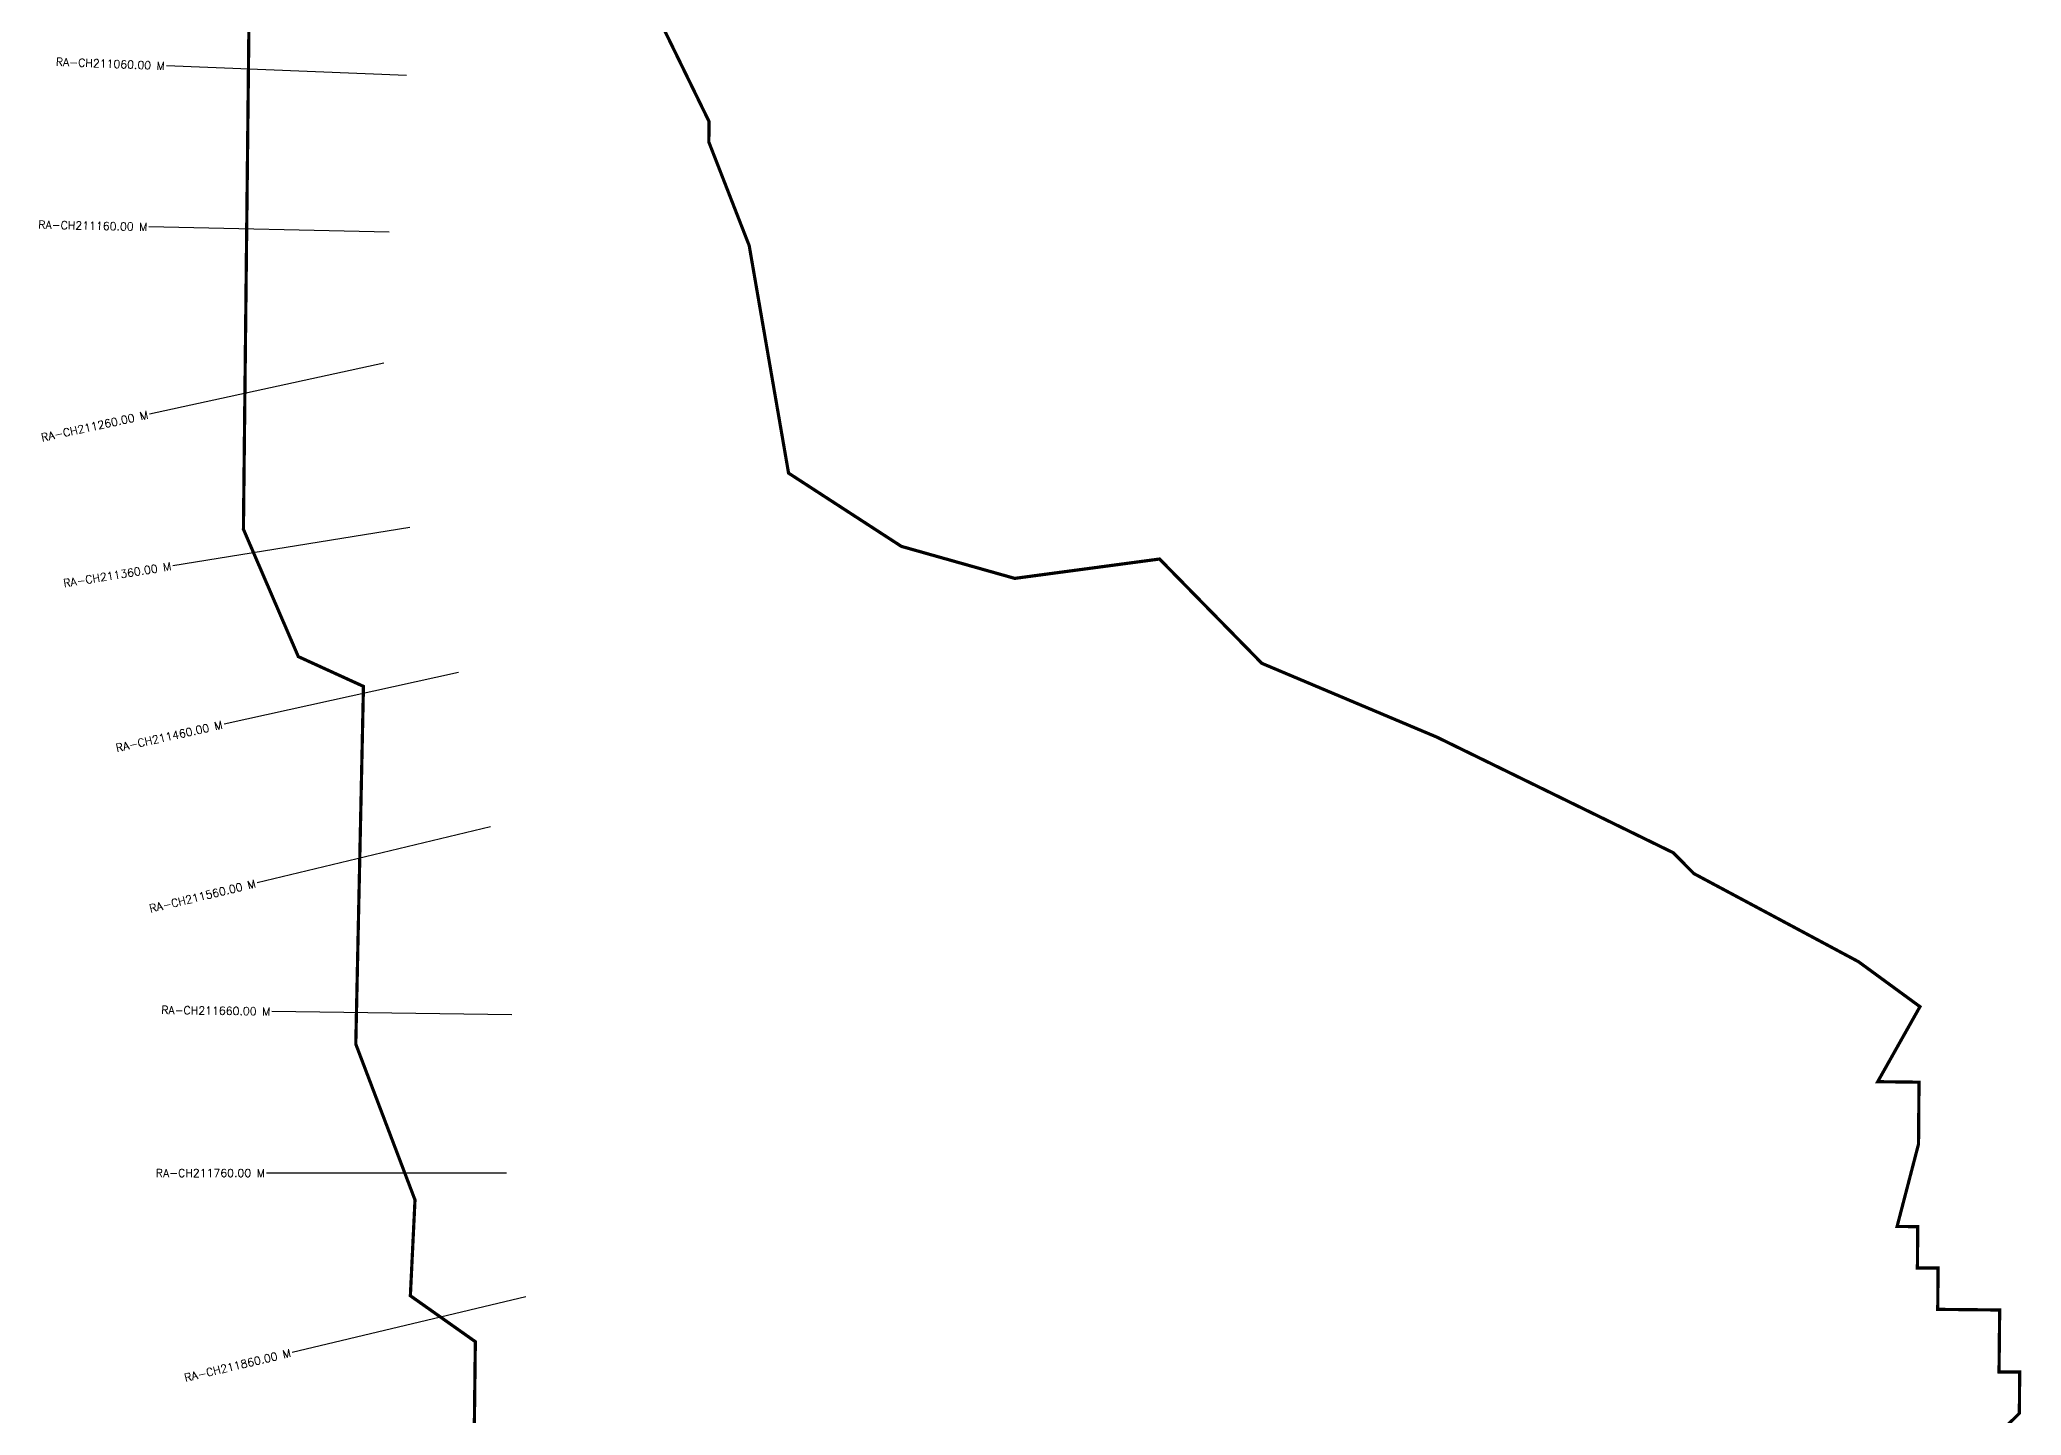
# Model space of a CAD drawing. Header units: metres. Extents: x 274532 to 277135, y 2070870 to 2074816.
# Drawn here: x 274532 to 275770, y 2072885 to 2073745 of the extents above; entities that cross this region are included whole.
import ezdxf
from ezdxf.enums import TextEntityAlignment as Align

# ---------------------------------------------------------------- set-up
doc = ezdxf.new("R2010")
doc.units = ezdxf.units.M
doc.header["$MEASUREMENT"] = 0
doc.layers.add('CS', color=134, linetype='Continuous')
doc.layers.add('CSMark', color=6, linetype='Continuous')
doc.styles.get("Standard").update_dxf_attribs({"font": 'simplex.shx'})

msp = doc.modelspace()

# ---------------------------------------------------------------- linework, layer by layer
at = {"color": 6, "const_width": 2, "flags": 128}
for points in [[(274799.8, 2072594.1), (274803.8, 2072931.3), (274763.2, 2072960), (274766.1, 2073019.9), (274729.1, 2073117.3), (274733.8, 2073336.5), (274733.9, 2073340.9), (274693.2, 2073359.5), (274658.9, 2073439.1), (274661.1, 2073641.2), (274665.2, 2074017), (274708.8, 2074012.7), (274700.4, 2074129.4), (274746.9, 2074126.7), (274744.9, 2074254.4), (274778, 2074252.5), (274780.9, 2074372.4), (274823.1, 2074369), (274827.3, 2074490), (274827.5, 2074496.3), (274866.9, 2074492.8), (274851.5, 2074617.4), (274902.3, 2074613.8), (274901.8, 2074815.2)], [(274911.8, 2073771.8), (274949.8, 2073694), (274949.7, 2073681.1), (274974.9, 2073616.4), (274999.5, 2073474.2), (275070, 2073428.4), (275140.8, 2073408.4), (275231.3, 2073420.5), (275295.2, 2073355.3), (275404.5, 2073309.2), (275552.3, 2073236.9), (275565.1, 2073223.9), (275668, 2073168.8), (275706.4, 2073140.7), (275680, 2073093.8), (275705.8, 2073093.5), (275705.5, 2073054.8), (275692.1, 2073003.3), (275705, 2073003.2), (275704.8, 2072977.4), (275717.7, 2072977.3), (275717.5, 2072951.5), (275756.2, 2072951.1), (275755.8, 2072912.4), (275768.7, 2072912.3), (275768.5, 2072886.5), (275755.5, 2072873.7)]]:
    msp.add_lwpolyline(points, dxfattribs=at)
at = {"layer": 'CS'}
for p, q in [((274760.7, 2073722.8), (274610.8, 2073728.7)), ((274749.9, 2073624.9), (274599.9, 2073628.1)), ((274746.7, 2073543), (274600.2, 2073511)), ((274762.8, 2073440.2), (274614.7, 2073416.2)), ((274793.2, 2073349.6), (274646.8, 2073317.2)), ((274813.3, 2073253.1), (274667.5, 2073218)), ((274826.7, 2073135.5), (274676.7, 2073137.7)), ((274823.3, 2073036.7), (274673.3, 2073036.7)), ((274835.3, 2072959.4), (274689.4, 2072924.6))]:
    msp.add_line(p, q, dxfattribs=at)

# ---------------------------------------------------------------- texts
at = {"layer": 'CSMark'}
for s, rotation, p in [('RA-CH211060.00 M', 357.7766, (274609.8, 2073728.7)), ('RA-CH211160.00 M', 358.7902, (274598.9, 2073628.1)), ('RA-CH211260.00 M', 12.3068, (274599.2, 2073510.8)), ('RA-CH211360.00 M', 9.1754, (274613.7, 2073416.1)), ('RA-CH211460.00 M', 12.4904, (274645.8, 2073317)), ('RA-CH211560.00 M', 13.5464, (274666.5, 2073217.8)), ('RA-CH211660.00 M', 359.1836, (274675.7, 2073137.7)), ('RA-CH211860.00 M', 13.395, (274688.4, 2072924.4))]:
    msp.add_text(s, height=5, rotation=rotation, dxfattribs=at).set_placement(p, align=Align.MIDDLE_RIGHT)
msp.add_text('RA-CH211760.00 M', height=5, dxfattribs=at).set_placement((274672.3, 2073036.7), align=Align.MIDDLE_RIGHT)

doc.saveas('drawing.dxf')
